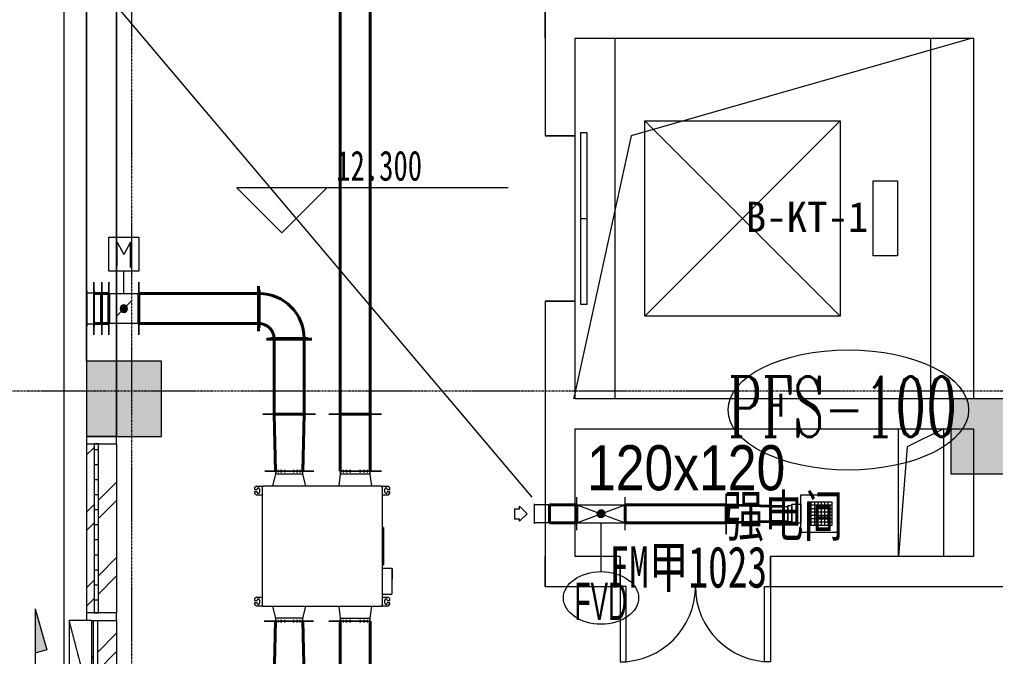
# Model space of a CAD drawing. Header units: millimetres. Extents: x 147592 to 200188, y -27981 to 8299.
# Drawn here: x 164555 to 171046, y -10465 to -6227 of the extents above; entities that cross this region are included whole.
import ezdxf

# ---------------------------------------------------------------- set-up
doc = ezdxf.new("R2010")
doc.units = ezdxf.units.MM
doc.linetypes.add('TJ Dash', pattern=[1.6, 1, -0.6])
doc.linetypes.add('轴网线', pattern=[22.24, 12.7, -3.18, 3.18, -3.18])
for name, color, linetype, lineweight in [('0-1', 7, 'Continuous', 5), ('M-EQPM-IDEN', 7, 'Continuous', 5), ('M-HVAC-CDFF-IDEN', 7, 'Continuous', 5)]:
    doc.layers.add(name, color=color, linetype=linetype, lineweight=lineweight)
for name, color, linetype, lineweight, true_color in [('0-2', 7, 'Continuous', 5, 0x515151), ('A-ANNO-NOTE-2', 7, 'Continuous', 5, 0x5151ff), ('A-ANNO-NOTE-3', 7, 'Continuous', 5, 0x888888), ('A-ANNO-NOTE-4', 7, 'Continuous', 5, 0xff8000), ('A-AREA-IDEN-1', 7, 'Continuous', 5, 0x515151), ('A-DETL-1', 7, 'Continuous', 5, 0x5151ff), ('A-DETL-2', 7, 'Continuous', 5, 0x515151), ('A-DETL-GENF-1', 7, 'Continuous', 5, 0xa8a8a8), ('A-DETL-GENF-5', 7, 'Continuous', 5, 0xff8000), ('A-DETL-GENF-6', 3, 'Continuous', 80, 0x00ff00), ('A-DETL-GENF-7', 3, 'Continuous', 5, 0x00ff00), ('A-DETL-WIDE-1', 4, 'Continuous', 80, 0x00ffff), ('A-DETL-WIDE-3', 3, 'Continuous', 80, 0x00ff00), ('A-DOOR-1', 7, 'Continuous', 5, 0x515151), ('A-DOOR-2', 7, 'Continuous', 5, 0x5151be), ('A-DOOR-IDEN-1', 7, 'Continuous', 5, 0x515151), ('A-FLOR-1', 7, 'Continuous', 5, 0x7f7f7f), ('A-GLAZ-1', 7, 'Continuous', 5, 0x515151), ('A-GLAZ-2', 7, 'TJ Dash', 5, 0x515151), ('A-GLAZ-CURT-1', 7, 'Continuous', 5, 0x515151), ('A-GLAZ-CWMG-1', 7, 'Continuous', 5, 0x515151), ('A-GLAZ-CWMG-2', 7, 'Continuous', 5, 0x8b8b8b), ('A-WALL-1', 7, 'Continuous', 5, 0x515151), ('G-ANNO-DIMS-1', 7, 'Continuous', 5, 0x515151), ('G-ANNO-DIMS-2', 7, 'Continuous', 5, 0x5151ff), ('G-ANNO-TEXT-1', 7, 'Continuous', 5, 0x515151), ('M-EQPM-1', 4, 'Continuous', 5, 0x00ffff), ('M-EQPM-2', 4, 'Continuous', 80, 0x00ffff), ('M-EQPM-IDEN-1', 3, 'Continuous', 5, 0x00ff00), ('M-HVAC-CDFF-1', 3, 'Continuous', 13, 0x00ff00), ('M-HVAC-CDFF-2', 7, 'Continuous', 13, 0xff8000), ('M-HVAC-DUCT-1', 7, 'Continuous', 40, 0xff8000), ('M-HVAC-DUCT-11', 3, 'Continuous', 80, 0x00ff00), ('M-HVAC-DUCT-2', 7, 'Continuous', 5, 0xff8000), ('M-HVAC-DUCT-3', 7, 'Continuous', 13, 0xff8000), ('M-HVAC-DUCT-4', 3, 'Continuous', 40, 0x00ff00), ('M-HVAC-DUCT-5', 3, 'Continuous', 5, 0x00ff00), ('M-HVAC-DUCT-6', 3, 'Continuous', 13, 0x00ff00), ('M-HVAC-DUCT-7', 6, 'Continuous', 40, 0xff00ff), ('M-HVAC-DUCT-8', 6, 'Continuous', 5, 0xff00ff), ('M-HVAC-DUCT-IDEN-1', 3, 'Continuous', 5, 0x00ff00), ('Q-SPCQ-1', 7, 'Continuous', 5, 0x515151), ('Q-SPCQ-2', 7, 'Continuous', 5, 0x51ffff), ('Q-SPCQ-3', 7, 'TJ Dash', 5, 0xff5151), ('S-GRID-1', 7, '轴网线', 5, 0x5151ff)]:
    doc.layers.add(name, color=color, linetype=linetype, lineweight=lineweight, true_color=true_color)
doc.styles.add('Arial Unicode MS', font='ARIALUNI.TTF', dxfattribs={"width": 0.5, "height": 250})
doc.styles.add('Complex', font='complex_.ttf', dxfattribs={"width": 0.6, "height": 400})
doc.styles.add('TJ_FangSong_Narrow_1', font='', dxfattribs={"height": 300})
doc.styles.add('仿宋_2', font='', dxfattribs={"width": 0.7, "height": 200})
doc.styles.add('仿宋_3', font='', dxfattribs={"width": 0.7, "height": 275})
doc.styles.add('黑体', font='', dxfattribs={"height": 200})
doc.styles.get('TJ_FangSong_Narrow_1').set_extended_font_data('TJ_FangSong_Narrow')
doc.styles.get('仿宋_2').set_extended_font_data('FangSong')
doc.styles.get('仿宋_3').set_extended_font_data('FangSong')
doc.styles.get('黑体').set_extended_font_data('SimHei')
pattern_1 = [(45, (0, 0), (-251.4472, 251.4472), []), (45, (0, 381), (-251.4472, 251.4472), [])]

# ---------------------------------------------------------------- blocks, each defined once
blk = doc.blocks.new('系统嵌板 - TJ玻璃_30-1382561-10-004 四层空调通风平面图')
at = {"layer": 'A-GLAZ-CURT-1'}
h = blk.add_hatch(dxfattribs=at)
h.set_pattern_fill('FP_27', color=256, style=0, pattern_type=2)
h.set_pattern_definition([(270, (9612.5, 165000.01), (100, 6e-15), [])])
h.paths.add_polyline_path([(-562.5, -80), (562.5, -80), (562.5, -50), (-562.5, -50)], flags=0)
for p, q in [((562.5, -50), (-562.5, -50)), ((-562.5, -50), (-562.5, -80)), ((562.5, -80), (562.5, -50)), ((-562.5, -80), (562.5, -80))]:
    blk.add_line(p, q, dxfattribs=at)
blk = doc.blocks.new('矩形竖梃 - 50_200mm 长方形-1276677-10-004 四层空调通风平面图')
at = {"layer": 'A-GLAZ-CWMG-2'}
h = blk.add_hatch(dxfattribs=at)
h.set_pattern_fill('FP_23', color=256, style=0, pattern_type=2)
h.set_pattern_definition(pattern_1)
h.paths.add_polyline_path([(165050, -10175), (165050, -9050), (165000, -9050), (165000, -10175)], flags=0)
h.paths.add_polyline_path([(165200, -10175), (165200, -9050), (165080, -9050), (165080, -10175)], flags=0)
at = {"layer": 'A-GLAZ-CWMG-1'}
for p, q in [((165000, -9050), (165000, -10175)), ((165200, -9050), (165200, -10175))]:
    blk.add_line(p, q, dxfattribs=at)
blk = doc.blocks.new('电梯门 - 1100mm_入口宽度-1329516-10-004 四层空调通风平面图')
at = {"layer": 'Q-SPCQ-1'}
for p, q in [((570, 180), (-570, 180)), ((-570, 180), (-570, 135)), ((-570, 135), (570, 135)), ((0, 135), (0, 180)), ((570, 135), (570, 180))]:
    blk.add_line(p, q, dxfattribs=at)
blk = doc.blocks.new('窗嵌板_50-70系列上悬铝窗-zx - 50 系列-2680890-10-004 四层空调通风平面图')
at = {"layer": 'A-GLAZ-1'}
for p, q in [((-575, -72.5), (-575, -47.5)), ((-575, -47.5), (575, -47.5)), ((575, -47.5), (575, -72.5)), ((575, -72.5), (-575, -72.5))]:
    blk.add_line(p, q, dxfattribs=at)
at = {"layer": 'A-GLAZ-2'}
for p, q in [((575, 115), (-575, 115)), ((-575, 115), (-575, -35)), ((-575, 115), (0, -34.8)), ((0, -34.8), (575, 115)), ((575, -35), (575, 115)), ((-575, -35), (575, -35))]:
    blk.add_line(p, q, dxfattribs=at)
blk = doc.blocks.new('矩形竖梃 - 50_200mm 长方形-1368803-10-004 四层空调通风平面图')
at = {"layer": 'A-GLAZ-CWMG-1'}
for p, q in [((-50, 200), (0, 200)), ((-50, 0), (-50, 200)), ((0, 200), (0, 0)), ((0, 0), (-50, 0))]:
    blk.add_line(p, q, dxfattribs=at)
blk = doc.blocks.new('矩形竖梃 - 50_200mm 长方形-V33-10-004 四层空调通风平面图')
at = {"layer": 'A-GLAZ-CWMG-2'}
h = blk.add_hatch(dxfattribs=at)
h.set_pattern_fill('FP_23', color=256, style=0, pattern_type=2)
h.set_pattern_definition(pattern_1)
h.paths.add_polyline_path([(165035, -11375), (165047.5, -11375), (165047.5, -10225), (165035, -10225), (165035, -10625.6)], flags=0)
h.paths.add_polyline_path([(165072.5, -11375), (165200, -11375), (165200, -10225), (165072.5, -10225), (165072.5, -10625.6)], flags=0)
at = {"layer": 'A-GLAZ-CWMG-1'}
blk.add_line((165200, -10225), (165200, -11375), dxfattribs=at)
blk = doc.blocks.new('矩形竖梃 - 50_200mm 长方形-V34-10-004 四层空调通风平面图')
at = {"layer": 'A-GLAZ-CWMG-1'}
for p, q in [((-25, 200), (25, 200)), ((-25, 72.5), (-25, 200)), ((25, 200), (25, 0)), ((-25, 35), (-25, 47.5)), ((25, 0), (-25, 0))]:
    blk.add_line(p, q, dxfattribs=at)
blk = doc.blocks.new('TJ双扇平开门 - FMA1023-2632723-10-004 四层空调通风平面图')
at = {"layer": 'A-DOOR-1'}
for p, q in [((-500, 100), (-500, 600)), ((-500, 600), (-460, 600)), ((-460, 600), (-460, 100)), ((500, 600), (460, 600)), ((460, 600), (460, 100)), ((500, 100), (500, 600)), ((-460, 100), (-500, 100)), ((460, 100), (500, 100))]:
    blk.add_line(p, q, dxfattribs=at)
at = {"layer": 'A-DOOR-2'}
for centre, start, end in [((-500, 100), 0, 90), ((500, 100), 90, 180)]:
    blk.add_arc(centre, 500, start, end, dxfattribs=at)
blk = doc.blocks.new('TJ客梯 - 1300_1300 TYP2-2462570-10-004 四层空调通风平面图')
at = {"layer": 'Q-SPCQ-2'}
for p, q in [((-650, 850), (650, -450)), ((650, 850), (-650, -450)), ((-650, -450), (-650, 850)), ((-650, 850), (650, 850)), ((650, 850), (650, -450)), ((650, -450), (-650, -450)), ((-250, -830), (-250, -670)), ((-250, -670), (250, -670)), ((250, -670), (250, -830)), ((250, -830), (-250, -830))]:
    blk.add_line(p, q, dxfattribs=at)
at = {"layer": 'Q-SPCQ-3'}
for p, q in [((1200, 1050), (-1200, 1050)), ((-1200, -1050), (-1200, 1050)), ((1200, 1050), (-1200, 1050)), ((1200, 1050), (1200, -1050)), ((1200, -1050), (-1200, -1050)), ((1200, -1050), (-1200, -1050))]:
    blk.add_line(p, q, dxfattribs=at)
blk = doc.blocks.new('高程点 - 相对高程点-103621-10-004 四层空调通风平面图')
at = {"layer": 'G-ANNO-DIMS-2'}
for p, q in [((15.062, 2.987), (-2.987, 2.987)), ((0, 0), (-2.987, 2.987)), ((0, 0), (2.987, 2.987))]:
    blk.add_line(p, q, dxfattribs=at)
blk = doc.blocks.new('TJ符号_排水箭头_小 - 排水箭头 小-2094220-10-004 四层空调通风平面图')
at = {"layer": 'A-ANNO-NOTE-3'}
blk.add_hatch(color=256, dxfattribs=at).paths.add_polyline_path([(2.73, 0.78), (2.953, 0), (0, 0)], flags=0)
at = {"layer": 'A-ANNO-NOTE-2'}
for p, q in [((0, 0), (2.73, 0.78)), ((2.73, 0.78), (2.953, 0)), ((0, 0), (9, 0))]:
    blk.add_line(p, q, dxfattribs=at)
blk = doc.blocks.new('YXQH_AR_B9-20_rvt-1-10-004 四层空调通风平面图')
at = {"layer": 'A-DETL-GENF-1'}
h = blk.add_hatch(dxfattribs=at)
h.set_pattern_fill('FP_65', color=256, style=0, pattern_type=2)
h.set_pattern_definition([(7.754, (-466.58, -204.02), (12.15805, 332.8942), [3.353, -1548.768]), (7.754, (776.34, 218.05), (12.15805, 332.8942), [3.353, -1548.768]), (9.74, (363.8, 116.2), (0.0001, 1266.291), [3.353, -588.363]), (9.74, (339.6, 204.2), (0.0001, 1266.291), [3.353, -588.363]), (68.882, (225.66, -61.6), (-140.1373, 1041.8589), [3.353, -1089.337]), (68.882, (129, -106.5), (-140.1373, 1041.8589), [3.353, -1089.337]), (56.297, (-51.2, 131.2), (-734.4827, 622.86), [3.353, -470.742]), (56.297, (137.8, 331.9), (-734.4827, 622.86), [3.353, -470.742]), (137.416, (187.59, 94.08), (-3935.054568, 3543.459496), [73.913, -9804.313]), (8.512, (90.05, 79.41), (3117.572636, 564.982686), [98.632, -5356.38]), (236.294, (133.21, 144.14), (-4467.173774, -6768.804336), [77.802, -13192.636]), (128.267, (122.16, 220.01), (-6131.736673, 7665.37486), [53.462, -17810.517]), (9.74, (48.62, 207.58), (3069.14795, 643.06413), [74.582, -10350.37]), (233.414, (89.018, 261.96), (-20834.0959632, -28103.0884394), [67.74, -56173.655]), (67.8, (40.48, -52.28), (439.74679, 1441.63531), [50.851, -3807.912]), (307.846, (0, 0), (856.01581, -814.9391), [66.124, -2950.443]), (45, (0, 0), (-176.7767, 176.7767), []), (355, (0, 0), (578.509, 689.44), [60, -660]), (7.754, (0, 0), (12.15805, 332.8942), [3.353, -1548.768]), (7.754, (517.27, 396.9), (12.15805, 332.8942), [3.353, -1548.768]), (7.754, (1048.8, 804.78), (12.15805, 332.8942), [3.353, -1548.768]), (9.74, (-323, 0), (0.0001, 1266.291), [3.353, -588.363]), (9.74, (-83.4, -219.6), (0.0001, 1266.291), [3.353, -588.363]), (9.74, (298.5, -569.5), (0.0001, 1266.291), [3.353, -588.363]), (68.882, (645.7, -553.4), (-140.1373, 1041.8589), [3.353, -1089.337]), (68.882, (-12.15, -134.3), (-140.1373, 1041.8589), [3.353, -1089.337]), (68.882, (-223, 0), (-140.1373, 1041.8589), [3.353, -1089.337]), (56.297, (0, 0), (-734.4827, 622.86), [3.353, -470.742]), (56.297, (378.7, 49.9), (-734.4827, 622.86), [3.353, -470.742]), (56.297, (1010.3, 133), (-734.4827, 622.86), [3.353, -470.742])])
h.paths.add_polyline_path([(182900, -17650), (182950, -17650), (182950, -17150), (182450, -17150), (182450, -17650), (182750, -17650)], flags=0)
h.paths.add_polyline_path([(165043.6, -17650), (165500, -17650), (165500, -17150), (165000, -17150), (165000, -17650)], flags=0)
h.paths.add_polyline_path([(174100, -17650), (174275, -17650), (174275, -17150), (173750, -17150), (173750, -17650), (173900, -17650)], flags=0)
h.paths.add_polyline_path([(170750, -9250), (171250, -9250), (171250, -8750), (170750, -8750), (170750, -8950)], flags=0)
h.paths.add_polyline_path([(176334.7, -9050), (176800, -9050), (176800, -8500), (176300, -8500), (176300, -9050)], flags=0)
h.paths.add_polyline_path([(165000, -9000), (165500, -9000), (165500, -8500), (165000, -8500), (165000, -8753.4)], flags=0)
h.paths.add_polyline_path([(182500, -8950), (183000, -8950), (183000, -8450), (182500, -8450)], flags=0)
h.paths.add_polyline_path([(182750, -7000), (182950, -7000), (182950, -6500), (182550, -6500), (182550, -7000)], flags=0)
h.paths.add_polyline_path([(176200, -350), (176800, -350), (176800, 250), (176200, 250), (176200, -328.3)], flags=0)
h.paths.add_polyline_path([(165030.4, -250), (165500, -250), (165500, 250), (165000, 250), (165000, -250)], flags=0)
at = {"layer": '0-2'}
for p, q in [((170890, -6350), (168623.2, -7000)), ((168623.2, -7000), (168250, -8704.3)), ((168250, -8704.3), (168240, -8750)), ((170700, -8950), (170459.6, -9070.4)), ((170459.6, -9070.4), (170400, -9800))]:
    blk.add_line(p, q, dxfattribs=at)
at = {"layer": 'A-DETL-1'}
for p, q in [((165022.5, -8500), (165000, -8500)), ((165000, -8500), (165000, -9000)), ((165200, -8500), (165023.5, -8500)), ((165500, -8500), (165200, -8500)), ((165500, -9000), (165500, -8500)), ((170900, -8750), (170750, -8750)), ((170750, -8750), (170750, -8950)), ((171100, -8750), (170900, -8750)), ((170750, -8950), (170750, -9250)), ((165000, -9000), (165200, -9000)), ((165200, -9000), (165500, -9000)), ((170750, -9250), (170900, -9250)), ((170900, -9250), (171100, -9250))]:
    blk.add_line(p, q, dxfattribs=at)
at = {"layer": 'A-DETL-2'}
blk.add_line((164850, 0), (164850, -12625), dxfattribs=at)
at = {"layer": 'A-FLOR-1'}
for p, q in [((165000, -8500), (165000, -250)), ((165200, -4750), (165200, -9000)), ((168250, -6350), (170900, -6350)), ((168250, -7000), (168250, -6350)), ((170900, -6350), (170900, -8750)), ((168250, -8100), (168250, -7000)), ((168250, -8750), (168250, -8100)), ((170900, -8750), (168250, -8750)), ((170400, -9800), (170400, -8950)), ((170400, -8950), (170700, -8950)), ((170700, -8950), (170700, -9800)), ((170700, -9800), (170400, -9800))]:
    blk.add_line(p, q, dxfattribs=at)
at = {"layer": 'A-WALL-1'}
for p, q in [((165000, 450), (165000, -9000)), ((165000, 50), (165000, -9000)), ((165200, -9000), (165200, -4750)), ((165200, -9000), (165200, -4750)), ((168050, -6150), (168050, -6350)), ((168050, -6350), (168050, -6150)), ((168050, -6350), (168050, -7000)), ((168050, -6350), (168050, -7000)), ((168250, -6350), (170900, -6350)), ((168250, -6350), (170900, -6350)), ((168250, -7000), (168250, -6350)), ((168250, -7000), (168250, -6350)), ((170900, -6350), (170900, -8750)), ((170900, -6350), (170900, -8750)), ((168050, -7000), (168250, -7000)), ((168250, -7000), (168050, -7000)), ((168250, -8100), (168050, -8100)), ((168050, -8100), (168050, -8850)), ((168050, -8100), (168250, -8100)), ((168050, -8100), (168050, -8850)), ((168250, -8750), (168250, -8100)), ((168250, -8750), (168250, -8100)), ((170900, -8750), (168250, -8750)), ((170900, -8750), (168250, -8750)), ((168050, -8850), (168050, -9800)), ((168050, -8850), (168050, -9800)), ((168250, -8950), (170900, -8950)), ((168250, -8950), (170900, -8950)), ((168250, -9800), (168250, -8950)), ((168250, -9800), (168250, -8950)), ((170900, -8950), (170900, -9800)), ((170900, -8950), (170900, -9800)), ((165000, -9000), (165200, -9000)), ((165200, -9000), (165000, -9000)), ((168050, -9800), (168050, -10000)), ((168050, -10000), (168050, -9800)), ((168550, -9800), (168250, -9800)), ((168550, -9800), (168250, -9800)), ((168550, -10000), (168550, -9800)), ((168550, -9800), (168550, -10000)), ((170900, -9800), (169550, -9800)), ((169550, -9800), (169550, -10000)), ((169550, -10000), (169550, -9800)), ((170900, -9800), (169550, -9800)), ((168050, -10000), (168550, -10000)), ((168050, -10000), (168550, -10000)), ((169550, -10000), (172450, -10000)), ((169550, -10000), (172450, -10000))]:
    blk.add_line(p, q, dxfattribs=at)
at = {"layer": 'S-GRID-1'}
for p, q in [((165300, 7499.5), (165300, -27181.2)), ((199000.7, -8700), (148525.8, -8700))]:
    blk.add_line(p, q, dxfattribs=at)
at = {"layer": '0-2'}
for name, p, rotation in [('TJ客梯 - 1300_1300 TYP2-2462570-10-004 四层空调通风平面图', (169563.5, -7550), 90.00000000000124), ('电梯门 - 1100mm_入口宽度-1329516-10-004 四层空调通风平面图', (168150, -7550), 270), ('系统嵌板 - TJ玻璃_30-1382561-10-004 四层空调通风平面图', (165000, -9612.5), 90), ('TJ双扇平开门 - FMA1023-2632723-10-004 四层空调通风平面图', (169050, -9900), 180), ('窗嵌板_50-70系列上悬铝窗-zx - 50 系列-2680890-10-004 四层空调通风平面图', (165000, -10800), 90)]:
    blk.add_blockref(name, p, dxfattribs=dict(at, rotation=rotation))
at = {"layer": '0-2', "xscale": 99.99999999999993, "yscale": 99.99999999999993, "zscale": 99.99999999999993}
blk.add_blockref('高程点 - 相对高程点-103621-10-004 四层空调通风平面图', (166299.3, -7645.1), dxfattribs=at)
at = {"layer": '0-2', "extrusion": (0, 0, -1), "rotation": 90}
for name, p in [('矩形竖梃 - 50_200mm 长方形-1368803-10-004 四层空调通风平面图', (-165000, -9000)), ('矩形竖梃 - 50_200mm 长方形-V34-10-004 四层空调通风平面图', (-165000, -10200))]:
    blk.add_blockref(name, p, dxfattribs=at)
at = {"layer": '0-2'}
for name in ['矩形竖梃 - 50_200mm 长方形-1276677-10-004 四层空调通风平面图', '矩形竖梃 - 50_200mm 长方形-V33-10-004 四层空调通风平面图']:
    blk.add_blockref(name, (0, 0), dxfattribs=at)
at = {"layer": '0-2', "xscale": 100, "yscale": 100, "zscale": 100, "rotation": 270.0000000000007}
blk.add_blockref('TJ符号_排水箭头_小 - 排水箭头 小-2094220-10-004 四层空调通风平面图', (164659.1, -10148.3), dxfattribs=at)
at = {"layer": 'A-AREA-IDEN-1', "insert": (169244.2, -9391.1), "char_height": 275, "width": 1043.797, "attachment_point": 1, "style": '仿宋_3'}
blk.add_mtext('强电间', dxfattribs=at)
at = {"layer": 'A-DOOR-IDEN-1', "insert": (168478.8, -9731.8), "char_height": 275, "width": 1391.729, "attachment_point": 1, "style": '仿宋_3'}
blk.add_mtext('FM甲1023', dxfattribs=at)
at = {"layer": 'G-ANNO-DIMS-1', "insert": (166660.8, -7099.1), "char_height": 200, "width": 741.593, "attachment_point": 1, "line_spacing_factor": 0.898273, "style": '仿宋_2'}
blk.add_mtext('12.300', dxfattribs=at)
at = {"layer": 'G-ANNO-TEXT-1', "insert": (169384.6, -7439.5), "char_height": 200, "width": 1106.329, "attachment_point": 1, "style": '黑体'}
blk.add_mtext('B-KT-1', dxfattribs=at)
blk = doc.blocks.new('M_VD吊顶导管式风机 - PFS-100-1959295-10-004 四层空调通风平面图')
at = {"layer": 'M-EQPM-1'}
for p, q in [((-125, -125), (-125, 125)), ((-125, 125), (125, 125)), ((-79, 79), (79, 79)), ((-79, -79), (-79, 79)), ((-56.4, 79), (-56.4, -79)), ((-33.9, 79), (-33.9, -79)), ((-11.3, 79), (-11.3, -79)), ((11.3, 79), (11.3, -79)), ((33.9, 79), (33.9, -79)), ((56.4, 79), (56.4, -79)), ((79, 79), (79, -79)), ((125, 125), (125, -125)), ((-79, 56.4), (79, 56.4)), ((-79, 33.9), (79, 33.9)), ((-79, 11.3), (79, 11.3)), ((125, -63), (125, 63)), ((125, 63), (187, 63)), ((187, 63), (187, -63)), ((187, -54), (187, 54)), ((187, 54), (212, 54)), ((212, 54), (212, -54)), ((212, -49), (212, 49)), ((212, 49), (242, 49)), ((-79, -11.3), (79, -11.3)), ((-79, -33.9), (79, -33.9)), ((-79, -56.4), (79, -56.4)), ((187, -63), (125, -63)), ((212, -54), (187, -54)), ((242, -49), (212, -49)), ((125, -125), (-125, -125)), ((79, -79), (-79, -79))]:
    blk.add_line(p, q, dxfattribs=at)
blk = doc.blocks.new('过渡件_天圆地方_长度 - 45 度-2905366-10-004 四层空调通风平面图')
at = {"layer": 'M-HVAC-DUCT-1'}
for p, q in [((380, 49), (0, 60)), ((0, -60), (0, 60)), ((293.7, 51.5), (380, 49)), ((380, 49), (380, 0)), ((380, 0), (380, -49)), ((0, -60), (380, -49)), ((380, -49), (293.7, -51.5))]:
    blk.add_line(p, q, dxfattribs=at)
at = {"layer": 'M-HVAC-DUCT-2'}
for p, q in [((0, 60), (0, 135)), ((0, 135), (0, -135)), ((380, 124), (380, -121.9)), ((380, 49.3), (380, 124)), ((0, -135), (0, -60)), ((380, -121.9), (380, -49.8))]:
    blk.add_line(p, q, dxfattribs=at)
blk = doc.blocks.new('AH_单层格栅风口_叶片水平 - 标准-2905454-10-004 四层空调通风平面图')
at = {"layer": 'M-HVAC-CDFF-2'}
for p, q in [((167880, -9481.9), (167880, -9465.2)), ((167930, -9515.2), (167880, -9465.2)), ((167980, -9581.2), (167980, -9449.2)), ((168080, -9455.2), (167980, -9455.2)), ((167846.7, -9481.9), (167880, -9481.9)), ((167846.7, -9481.9), (167846.7, -9548.5)), ((167930, -9515.2), (167880, -9565.2)), ((167846.7, -9548.5), (167880, -9548.5)), ((167880, -9565.2), (167880, -9548.5)), ((168080, -9575.2), (167980, -9575.2))]:
    blk.add_line(p, q, dxfattribs=at)
blk = doc.blocks.new('防火阀_70_-矩形 - FVD-2963364-10-004 四层空调通风平面图')
at = {"layer": 'M-HVAC-DUCT-3'}
blk.add_hatch(color=256, dxfattribs=at).paths.add_polyline_path([(0, 25), (6.5, 24.1), (12.5, 21.7), (17.7, 17.7), (21.7, 12.5), (24.1, 6.5), (25, 0), (24.1, -6.5), (21.7, -12.5), (17.7, -17.7), (12.5, -21.7), (6.5, -24.1), (0, -25), (-6.5, -24.1), (-12.5, -21.7), (-17.7, -17.7), (-21.7, -12.5), (-24.1, -6.5), (-25, 0), (-24.1, 6.5), (-21.7, 12.5), (-17.7, 17.7), (-12.5, 21.7), (-6.5, 24.1)], flags=0)
at = {"layer": 'A-DETL-GENF-5'}
for p, q in [((-160, 110), (-160, -110)), ((160, 110), (160, -110)), ((-160, 60), (160, 60)), ((-160, 60), (160, -60)), ((-160, -60), (160, 60)), ((-160, -60), (160, -60))]:
    blk.add_line(p, q, dxfattribs=at)
blk.add_circle((0, 0), 25, dxfattribs=at)
for start, end in [(360, 180), (180, 360)]:
    blk.add_arc((0, 0), 25, start, end, dxfattribs=at)
at = {"layer": 'M-HVAC-DUCT-3'}
blk.add_line((0, 385), (0, 60), dxfattribs=at)
blk = doc.blocks.new('过渡件_天圆地方_长度 - 45 度-2992797-10-004 四层空调通风平面图')
at = {"layer": 'M-HVAC-DUCT-1'}
for p, q in [((380, 100), (0, 100)), ((0, -100), (0, 100)), ((289.2, 100), (380, 100)), ((380, 95.1), (380, 92.7)), ((380, 83.5), (380, 77)), ((380, 63.8), (380, 55.1)), ((380, 37.5), (380, 28.7)), ((380, -28.7), (380, -37.5)), ((380, -55.1), (380, -63.8)), ((0, -100), (380, -100)), ((380, -100), (289, -100)), ((380, -77), (380, -83.5)), ((380, -92.7), (380, -95.1))]:
    blk.add_line(p, q, dxfattribs=at)
at = {"layer": 'M-HVAC-DUCT-2'}
for p, q in [((0, 100), (0, 175)), ((0, 175), (0, -175)), ((380, 175), (380, -100.2)), ((380, 100.2), (380, 175)), ((0, -175), (0, -100))]:
    blk.add_line(p, q, dxfattribs=at)
blk = doc.blocks.new('过渡件_天圆地方_长度 - 45 度-2993255-10-004 四层空调通风平面图')
at = {"layer": 'M-HVAC-DUCT-4'}
for p, q in [((380, 90), (0, 100)), ((0, -100), (0, 100)), ((292.6, 92.3), (380, 90)), ((380, 85.6), (380, 83.4)), ((380, 75.1), (380, 69.3)), ((380, 57.4), (380, 49.6)), ((380, 33.7), (380, 25.8)), ((380, -25.8), (380, -33.7)), ((380, -49.6), (380, -57.4)), ((0, -100), (380, -90)), ((380, -90), (292.6, -92.3)), ((380, -69.3), (380, -75.1)), ((380, -83.4), (380, -85.6))]:
    blk.add_line(p, q, dxfattribs=at)
at = {"layer": 'M-HVAC-DUCT-5'}
for p, q in [((0, 100), (0, 175)), ((0, 175), (0, -175)), ((380, 165), (380, -162.7)), ((380, 90.2), (380, 165)), ((0, -175), (0, -100)), ((380, -162.7), (380, -91.2))]:
    blk.add_line(p, q, dxfattribs=at)
blk = doc.blocks.new('W_外墙防雨百叶 - W_外墙防雨百叶-V82-10-004 四层空调通风平面图')
at = {"layer": 'M-HVAC-CDFF-1'}
for p, q in [((119.05, 51), (-119.05, 51)), ((-119.05, 51), (-119.05, 47.825)), ((-119.05, 47.825), (119.05, 47.825)), ((119.05, 3.175), (-119.05, 3.175)), ((-119.05, 3.175), (-119.05, 0)), ((-119.05, 0), (119.05, 0)), ((-103.175, 47.825), (-103.175, 3.175)), ((103.175, 47.825), (103.175, 3.175)), ((119.05, 51), (119.05, 47.825)), ((119.05, 3.175), (119.05, 0))]:
    blk.add_line(p, q, dxfattribs=at)
blk = doc.blocks.new('过渡件_天圆地方_长度 - 45 度-V84-10-004 四层空调通风平面图')
at = {"layer": 'M-HVAC-DUCT-4'}
for p, q in [((380, 100), (0, 100)), ((0, -100), (0, 100)), ((289.2, 100), (380, 100)), ((380, 95.1), (380, 92.7)), ((380, 83.5), (380, 77)), ((380, 63.8), (380, 55.1)), ((380, 37.5), (380, 28.7)), ((380, -28.7), (380, -37.5)), ((380, -55.1), (380, -63.8)), ((0, -100), (380, -100)), ((380, -100), (289, -100)), ((380, -77), (380, -83.5)), ((380, -92.7), (380, -95.1))]:
    blk.add_line(p, q, dxfattribs=at)
at = {"layer": 'M-HVAC-DUCT-5'}
for p, q in [((0, 100), (0, 175)), ((0, 175), (0, -175)), ((380, 175), (380, -100.2)), ((380, 100.2), (380, 175)), ((0, -175), (0, -100))]:
    blk.add_line(p, q, dxfattribs=at)
blk = doc.blocks.new('电动多叶调节风阀-矩形 - 标准-2993459-10-004 四层空调通风平面图')
at = {"layer": 'A-DETL-GENF-6'}
blk.add_hatch(color=256, dxfattribs=at).paths.add_polyline_path([(0, -25), (6.5, -24.1), (12.5, -21.7), (17.7, -17.7), (21.7, -12.5), (24.1, -6.5), (25, 0), (24.1, 6.5), (21.7, 12.5), (17.7, 17.7), (12.5, 21.7), (6.5, 24.1), (0, 25), (-6.5, 24.1), (-12.5, 21.7), (-17.7, 17.7), (-21.7, 12.5), (-24.1, 6.5), (-25, 0), (-24.1, -6.5), (-21.7, -12.5), (-17.7, -17.7), (-12.5, -21.7), (-6.5, -24.1)], flags=0)
at = {"layer": 'A-DETL-GENF-7'}
blk.add_line((-49.5, -49.5), (49.5, 49.5), dxfattribs=at)
for start, end in [(360, 180), (180, 360)]:
    blk.add_arc((0, 0), 25, start, end, dxfattribs=at)
at = {"layer": 'M-HVAC-DUCT-6'}
for p, q in [((-100, 250), (-100, 475)), ((-100, 475), (100, 475)), ((100, 475), (100, 250)), ((-45, 443), (0, 360.4)), ((-45, 282), (-45, 443)), ((45, 443), (0, 360.4)), ((45, 273), (45, 443)), ((100, 250), (-100, 250)), ((0, 100), (0, 250)), ((-100, 100), (-100, 175)), ((-100, 175), (-100, -175)), ((100, 100), (100, 175)), ((100, 175), (100, -175)), ((-100, -100), (-100, 100)), ((-100, 100), (100, 100)), ((-100, 100), (100, 100)), ((100, 100), (100, -100)), ((-100, -175), (-100, -100)), ((100, -100), (-100, -100)), ((100, -100), (-100, -100)), ((100, -175), (100, -100))]:
    blk.add_line(p, q, dxfattribs=at)
blk = doc.blocks.new('过渡件_天圆地方_长度 - 45 度-V85-10-004 四层空调通风平面图')
at = {"layer": 'M-HVAC-DUCT-7'}
for p, q in [((380, 90), (0, 100)), ((0, -100), (0, 100)), ((292.6, 92.3), (380, 90)), ((380, 85.6), (380, 83.4)), ((380, 75.1), (380, 69.3)), ((380, 57.4), (380, 49.6)), ((380, 33.7), (380, 25.8)), ((380, -25.8), (380, -33.7)), ((380, -49.6), (380, -57.4)), ((0, -100), (380, -90)), ((380, -90), (292.6, -92.3)), ((380, -69.3), (380, -75.1)), ((380, -83.4), (380, -85.6))]:
    blk.add_line(p, q, dxfattribs=at)
at = {"layer": 'M-HVAC-DUCT-8'}
for p, q in [((0, 100), (0, 175)), ((0, 175), (0, -175)), ((380, 165), (380, -162.7)), ((380, 90.2), (380, 165)), ((0, -175), (0, -100)), ((380, -162.7), (380, -91.2))]:
    blk.add_line(p, q, dxfattribs=at)
blk = doc.blocks.new('弯头_矩形弯头_弧形_法兰 - 1_0 W-V86-10-004 四层空调通风平面图')
at = {"layer": 'M-HVAC-DUCT-4'}
for p, q in [((-150, 203), (-125, 203)), ((150, 203), (-150, 203)), ((-125, 203), (125, 203)), ((-125, 200), (-125, 203)), ((125, 200), (-125, 200)), ((125, 203), (125, 200)), ((125, 203), (150, 203)), ((-203, 125), (-203, 150)), ((-203, 150), (-203, -150)), ((-203, -125), (-203, 125)), ((-203, 125), (-200, 125)), ((-200, 125), (-200, -125)), ((-203, -150), (-203, -125)), ((-200, -125), (-203, -125))]:
    blk.add_line(p, q, dxfattribs=at)
for radius in [100, 300]:
    blk.add_arc((-200, 200), radius, 270, 0, dxfattribs=at)
blk = doc.blocks.new('M_全热交换器-VAM系列普通型 - VAM400GMVE-2992600-10-004 四层空调通风平面图')
at = {"layer": 'A-DETL-WIDE-1'}
for p, q in [((149.5, 464), (149.7, 464)), ((319, 464), (319.2, 464)), ((-124.6, 408), (-124.7, 408)), ((-124.7, 408), (-124.6, 408)), ((124.6, 408), (124.7, 408)), ((124.7, 408), (124.6, 408))]:
    blk.add_line(p, q, dxfattribs=at)
at = {"layer": 'M-EQPM-1'}
for p, q in [((149.5, 464.2), (184.5, 464.2)), ((149.5, 464.2), (149.5, 464)), ((149.5, 464), (149.5, 400)), ((149.5, 464), (154.5, 464)), ((154.5, 464), (314.2, 464)), ((171.3, 464.4), (180.3, 464.4)), ((171.3, 464.4), (171.3, 464.2)), ((178.4, 464.4), (194, 464.4)), ((178.4, 464.4), (178.4, 464.2)), ((178.9, 464.4), (184.4, 464.4)), ((178.9, 464.4), (178.9, 464.2)), ((180.3, 464.4), (188.6, 464.4)), ((180.3, 464.4), (180.3, 464.2)), ((184.4, 464.4), (186.4, 464.4)), ((184.4, 464.4), (184.4, 464.2)), ((184.5, 464.2), (219.5, 464.2)), ((184.5, 464.2), (184.5, 464)), ((185, 464.4), (185, 464.2)), ((186.4, 464.4), (186.4, 464.2)), ((187.9, 464.4), (192.7, 464.4)), ((187.9, 464.4), (187.9, 464.2)), ((188.6, 464.2), (188.6, 464.4)), ((192.7, 464.4), (192.7, 464.2)), ((194, 464.4), (194, 464.2)), ((219.5, 464), (219.5, 464.2)), ((314.2, 464), (319.2, 464)), ((319.2, 400), (319.2, 464)), ((-389.2, 448), (-399.2, 438)), ((-399.2, 402), (-399.2, 438)), ((-399.2, 400), (-399.2, 402)), ((-399.2, 400), (-394.2, 400)), ((-394.2, 400), (-399.2, 400)), ((-399.2, 395), (-399.2, -395)), ((-124.1, 400), (-394.2, 400)), ((-376.2, 450), (-389.2, 450)), ((-389.2, 450), (-389.2, 448)), ((-376.2, 450), (-389.2, 450)), ((-379.2, 433), (-376.2, 433)), ((-359.2, 417), (-379.2, 417)), ((-376.2, 448), (-376.2, 450)), ((-376.2, 433), (-376.2, 448)), ((-349.2, 450), (-362.2, 450)), ((-362.2, 450), (-362.2, 448)), ((-349.2, 450), (-362.2, 450)), ((-362.2, 448), (-362.2, 433)), ((-362.2, 433), (-359.2, 433)), ((-349.2, 448), (-349.2, 450)), ((-339.2, 438), (-349.2, 448)), ((-339.2, 438), (-339.2, 402)), ((-339.2, 402), (-339.2, 400)), ((-124.7, 408), (-124.7, 400)), ((-124.1, 408), (-124.7, 408)), ((-124.7, 408), (-119.7, 408)), ((-119.7, 400), (-124.7, 400)), ((-119.7, 408), (119.7, 408)), ((119.7, 400), (-119.7, 400)), ((119.7, 408), (124.7, 408)), ((124.7, 400), (119.7, 400)), ((124.7, 408), (124.1, 408)), ((149.7, 400), (124.1, 400)), ((124.7, 400), (124.7, 408)), ((154.5, 400), (149.5, 400)), ((314.2, 400), (154.5, 400)), ((319.2, 400), (314.2, 400)), ((394.2, 400), (319, 400)), ((349.2, 448), (339.2, 438)), ((339.2, 402), (339.2, 438)), ((339.2, 400), (339.2, 402)), ((362.2, 450), (349.2, 450)), ((349.2, 450), (349.2, 448)), ((362.2, 450), (349.2, 450)), ((359.2, 433), (362.2, 433)), ((379.2, 417), (359.2, 417)), ((362.2, 448), (362.2, 450)), ((362.2, 433), (362.2, 448)), ((389.2, 450), (376.2, 450)), ((376.2, 450), (376.2, 448)), ((389.2, 450), (376.2, 450)), ((376.2, 448), (376.2, 433)), ((376.2, 433), (379.2, 433)), ((389.2, 448), (389.2, 450)), ((399.2, 438), (389.2, 448)), ((394.2, 400), (399.2, 400)), ((399.2, 400), (394.2, 400)), ((399.2, 438), (399.2, 402)), ((399.2, 402), (399.2, 400)), ((399.2, -395), (399.2, 395)), ((-402.2, 330), (-479, 320)), ((-399.2, 345), (-402.2, 345)), ((-402.2, 95), (-402.2, 345)), ((402.2, 345), (399.2, 345)), ((402.2, 345), (402.2, 95)), ((479, 320), (402.2, 330)), ((-479, 320), (-499, 320)), ((-499, 315.5), (-499, 320)), ((-499, 303.4), (-499, 311.8)), ((-499, 284.1), (-499, 295.9)), ((-499, 257.4), (-499, 275.1)), ((-479, 320), (-479, 120)), ((499, 320), (479, 320)), ((479, 120), (479, 320)), ((499, 320), (499, 315.5)), ((499, 312.7), (499, 303.4)), ((499, 297.1), (499, 283.7)), ((499, 275.1), (499, 257.4)), ((-499, 191.3), (-499, 248.7)), ((499, 248.7), (499, 191.3)), ((-499, 164.9), (-499, 182.6)), ((-499, 142.9), (-499, 156.3)), ((-499, 127.3), (-499, 136.6)), ((499, 182.6), (499, 164.9)), ((499, 155.9), (499, 144.1)), ((499, 136.6), (499, 128.2)), ((-499, 120), (-499, 123.4)), ((-499, 120), (-479, 120)), ((-479, 120), (-402.2, 110)), ((-402.2, 95), (-399.2, 95)), ((399.2, 95), (402.2, 95)), ((402.2, 110), (479, 120)), ((479, 120), (499, 120)), ((499, 123.4), (499, 120)), ((-402.2, -110), (-479, -130)), ((-399.2, -95), (-402.2, -95)), ((-402.2, -345), (-402.2, -95)), ((402.2, -95), (399.2, -95)), ((402.2, -95), (402.2, -345)), ((479, -130), (402.2, -110)), ((-479, -130), (-499, -130)), ((-499, -134), (-499, -130)), ((-499, -144.6), (-499, -136.5)), ((-499, -162.7), (-499, -150.6)), ((-499, -186.3), (-499, -170.4)), ((-499, -246), (-499, -194)), ((-479, -130), (-479, -310)), ((499, -130), (479, -130)), ((479, -130), (479, -310)), ((499, -130), (499, -134)), ((499, -136.5), (499, -144.7)), ((499, -150.6), (499, -162.7)), ((499, -170.4), (499, -186.3)), ((499, -194), (499, -246)), ((-499, -269.6), (-499, -253.7)), ((499, -253.7), (499, -269.6)), ((-499, -289.4), (-499, -277.3)), ((-499, -303.5), (-499, -295.3)), ((-499, -310), (-499, -306.9)), ((-499, -310), (-479, -310)), ((-479, -310), (-402.2, -330)), ((402.2, -330), (479, -310)), ((479, -310), (499, -310)), ((499, -277.3), (499, -289.4)), ((499, -295.4), (499, -303.5)), ((499, -306.9), (499, -310)), ((-402.2, -345), (-399.2, -345)), ((399.2, -345), (402.2, -345)), ((-394.2, -400), (-399.2, -400)), ((-399.2, -402), (-399.2, -400)), ((-399.2, -400), (-394.2, -400)), ((-399.2, -438), (-399.2, -402)), ((-399.2, -438), (-389.2, -448)), ((-394.2, -400), (394.2, -400)), ((-389.2, -448), (-389.2, -450)), ((-389.2, -450), (-376.2, -450)), ((-389.2, -450), (-376.2, -450)), ((-379.2, -417), (-359.2, -417)), ((-376.2, -433), (-379.2, -433)), ((-376.2, -448), (-376.2, -433)), ((-376.2, -450), (-376.2, -448)), ((-359.2, -433), (-362.2, -433)), ((-362.2, -433), (-362.2, -448)), ((-362.2, -448), (-362.2, -450)), ((-362.2, -450), (-349.2, -450)), ((-362.2, -450), (-349.2, -450)), ((-349.2, -448), (-339.2, -438)), ((-349.2, -450), (-349.2, -448)), ((-339.2, -400), (-339.2, -402)), ((-339.2, -402), (-339.2, -438)), ((339.2, -402), (339.2, -400)), ((339.2, -438), (339.2, -402)), ((339.2, -438), (349.2, -448)), ((349.2, -448), (349.2, -450)), ((349.2, -450), (362.2, -450)), ((349.2, -450), (362.2, -450)), ((359.2, -417), (379.2, -417)), ((362.2, -433), (359.2, -433)), ((362.2, -448), (362.2, -433)), ((362.2, -450), (362.2, -448)), ((379.2, -433), (376.2, -433)), ((376.2, -433), (376.2, -448)), ((376.2, -448), (376.2, -450)), ((376.2, -450), (389.2, -450)), ((376.2, -450), (389.2, -450)), ((389.2, -448), (399.2, -438)), ((389.2, -450), (389.2, -448)), ((399.2, -400), (394.2, -400)), ((394.2, -400), (399.2, -400)), ((399.2, -400), (399.2, -402)), ((399.2, -402), (399.2, -438))]:
    blk.add_line(p, q, dxfattribs=at)
for centre, start, end in [((-379.2, 425), 90, 270), ((-359.2, 425), 270, 90), ((359.2, 425), 90, 270), ((379.2, 425), 270, 90), ((-379.2, -425), 90, 270), ((-359.2, -425), 270, 90), ((359.2, -425), 90, 270), ((379.2, -425), 270, 90)]:
    blk.add_arc(centre, 8, start, end, dxfattribs=at)
for points, knots in [([(-399.2, 395), (-399.2, 395.3), (-399.1, 395.9), (-398.9, 396.7), (-398.7, 397.3), (-398.3, 397.9), (-398, 398.3), (-397.7, 398.5)], [0, 0, 0, 0, 0.25, 0.5, 0.625, 0.75, 1, 1, 1, 1]), ([(-397.7, 398.5), (-397.5, 398.8), (-397.1, 399.1), (-396.5, 399.5), (-395.9, 399.7), (-395.1, 399.9), (-394.5, 400), (-394.2, 400)], [0, 0, 0, 0, 0.25, 0.375, 0.5, 0.75, 1, 1, 1, 1]), ([(-394.2, 395), (-394.5, 395.3), (-395.1, 395.9), (-395.9, 396.7), (-396.5, 397.3), (-397.1, 397.9), (-397.5, 398.3), (-397.7, 398.5)], [0, 0, 0, 0, 0.25, 0.5, 0.625, 0.75, 1, 1, 1, 1]), ([(394.2, 400), (394.5, 400), (395.1, 399.9), (395.9, 399.7), (396.5, 399.5), (397.1, 399.1), (397.5, 398.8), (397.7, 398.5)], [0, 0, 0, 0, 0.25, 0.5, 0.625, 0.75, 1, 1, 1, 1]), ([(397.7, 398.5), (397.5, 398.3), (397.1, 397.9), (396.5, 397.3), (395.9, 396.7), (395.1, 395.9), (394.5, 395.3), (394.2, 395)], [0, 0, 0, 0, 0.25, 0.375, 0.5, 0.75, 1, 1, 1, 1]), ([(397.7, 398.5), (398, 398.3), (398.3, 397.9), (398.7, 397.3), (398.9, 396.7), (399.1, 395.9), (399.2, 395.3), (399.2, 395)], [0, 0, 0, 0, 0.25, 0.375, 0.5, 0.75, 1, 1, 1, 1]), ([(-397.7, -398.5), (-398, -398.3), (-398.3, -397.9), (-398.7, -397.3), (-398.9, -396.7), (-399.1, -395.9), (-399.2, -395.3), (-399.2, -395)], [0, 0, 0, 0, 0.25, 0.375, 0.5, 0.75, 1, 1, 1, 1]), ([(-397.7, -398.5), (-397.5, -398.3), (-397.1, -397.9), (-396.5, -397.3), (-395.9, -396.7), (-395.1, -395.9), (-394.5, -395.3), (-394.2, -395)], [0, 0, 0, 0, 0.25, 0.375, 0.5, 0.75, 1, 1, 1, 1]), ([(-394.2, -400), (-394.5, -400), (-395.1, -399.9), (-395.9, -399.7), (-396.5, -399.5), (-397.1, -399.1), (-397.5, -398.8), (-397.7, -398.5)], [0, 0, 0, 0, 0.25, 0.5, 0.625, 0.75, 1, 1, 1, 1]), ([(394.2, -395), (394.5, -395.3), (395.1, -395.9), (395.9, -396.7), (396.5, -397.3), (397.1, -397.9), (397.5, -398.3), (397.7, -398.5)], [0, 0, 0, 0, 0.25, 0.5, 0.625, 0.75, 1, 1, 1, 1]), ([(397.7, -398.5), (397.5, -398.8), (397.1, -399.1), (396.5, -399.5), (395.9, -399.7), (395.1, -399.9), (394.5, -400), (394.2, -400)], [0, 0, 0, 0, 0.25, 0.375, 0.5, 0.75, 1, 1, 1, 1]), ([(399.2, -395), (399.2, -395.3), (399.1, -395.9), (398.9, -396.7), (398.7, -397.3), (398.3, -397.9), (398, -398.3), (397.7, -398.5)], [0, 0, 0, 0, 0.25, 0.5, 0.625, 0.75, 1, 1, 1, 1])]:
    blk.add_open_spline(points, degree=3, knots=knots, dxfattribs=at)
blk = doc.blocks.new('过渡件_矩形变径管_角度_法兰 - 45 度-V95-10-004 四层空调通风平面图')
at = {"layer": 'A-DETL-WIDE-3'}
for p, q in [((0, 100), (3, 100)), ((3, -100), (0, -100))]:
    blk.add_line(p, q, dxfattribs=at)
at = {"layer": 'M-HVAC-DUCT-4'}
for p, q in [((3, 100), (51.3, 100)), ((51.3, 100), (51.3, -100)), ((51.3, -100), (3, -100))]:
    blk.add_line(p, q, dxfattribs=at)
at = {"layer": 'M-HVAC-DUCT-5'}
for p, q in [((0, 119), (0, 175)), ((0, 175), (0, -175)), ((54.3, 175), (54.3, 100)), ((54.3, -175), (54.3, 175)), ((0, -175), (0, -119)), ((54.3, -100), (54.3, -175))]:
    blk.add_line(p, q, dxfattribs=at)
blk = doc.blocks.new('TJ_设备标注-样式二 - 封闭式-586405-10-004 四层空调通风平面图')
at = {"layer": 'M-EQPM-IDEN'}
blk.add_ellipse((0.458, 0.2), major_axis=(-8, 0), ratio=0.5, dxfattribs=at)

msp = doc.modelspace()

# ---------------------------------------------------------------- linework, layer by layer
at = {"layer": 'A-ANNO-NOTE-4'}
msp.add_ellipse((168422.4, -10075.2), major_axis=(250, 0), ratio=0.7, dxfattribs=at)
at = {"layer": 'M-HVAC-CDFF-IDEN'}
msp.add_line((167963.3, -9405.2), (163977.9, -4687.5), dxfattribs=at)
at = {"layer": 'M-HVAC-DUCT-1'}
for p, q in [((166687.9, -2493), (166687.9, -8851.6)), ((166887.9, -2493), (166887.9, -8851.6)), ((166887.9, -8851.6), (166687.9, -8851.6)), ((168080, -9575.2), (168080, -9455.2)), ((168080, -9455.2), (168262.4, -9455.2)), ((168262.4, -9455.2), (168262.4, -9575.2)), ((168582.4, -9575.2), (168582.4, -9455.2)), ((168582.4, -9455.2), (169255.4, -9455.2)), ((169255.4, -9455.2), (169255.4, -9575.2)), ((168080, -9575.2), (168262.4, -9575.2)), ((168582.4, -9575.2), (169255.4, -9575.2))]:
    msp.add_line(p, q, dxfattribs=at)
at = {"layer": 'M-HVAC-DUCT-4'}
for p, q in [((165099.3, -8250), (165099.3, -8050)), ((165099.3, -8050), (165148.2, -8050)), ((165148.2, -8050), (165148.2, -8250)), ((165348.2, -8250), (165348.2, -8050)), ((166144.9, -8050), (165348.2, -8050)), ((165099.3, -8250), (165148.2, -8250)), ((166144.9, -8250), (165348.2, -8250)), ((166247.9, -8353), (166247.9, -8851.6)), ((166447.9, -8353), (166447.9, -8851.6)), ((166447.9, -8851.6), (166247.9, -8851.6))]:
    msp.add_line(p, q, dxfattribs=at)

# ---------------------------------------------------------------- block references
at = {"layer": '0-1'}
msp.add_blockref('YXQH_AR_B9-20_rvt-1-10-004 四层空调通风平面图', (0, 0), dxfattribs=at)
at = {"layer": 'M-EQPM-1', "rotation": 180}
msp.add_blockref('M_VD吊顶导管式风机 - PFS-100-1959295-10-004 四层空调通风平面图', (169877.4, -9515.2), dxfattribs=at)
at = {"layer": 'M-EQPM-2', "rotation": 270.0000000000007}
msp.add_blockref('M_全热交换器-VAM系列普通型 - VAM400GMVE-2992600-10-004 四层空调通风平面图', (166567.9, -9730.6), dxfattribs=at)
at = {"layer": 'M-EQPM-IDEN', "xscale": 99.99999999999993, "yscale": 99.99999999999993, "zscale": 99.99999999999993}
msp.add_blockref('TJ_设备标注-样式二 - 封闭式-586405-10-004 四层空调通风平面图', (170021.6, -8844.1), dxfattribs=at)
at = {"layer": 'M-HVAC-CDFF-1', "extrusion": (0, 0, -1), "rotation": 90.00000000000217}
msp.add_blockref('W_外墙防雨百叶 - W_外墙防雨百叶-V82-10-004 四层空调通风平面图', (-165000, -8150), dxfattribs=at)
at = {"layer": 'M-HVAC-CDFF-2'}
msp.add_blockref('AH_单层格栅风口_叶片水平 - 标准-2905454-10-004 四层空调通风平面图', (0, 0), dxfattribs=at)
at = {"layer": 'M-HVAC-DUCT-1', "rotation": 270}
msp.add_blockref('过渡件_天圆地方_长度 - 45 度-2992797-10-004 四层空调通风平面图', (166787.9, -8851.6), dxfattribs=at)
at = {"layer": 'M-HVAC-DUCT-1'}
msp.add_blockref('过渡件_天圆地方_长度 - 45 度-2905366-10-004 四层空调通风平面图', (169255.4, -9515.2), dxfattribs=at)
at = {"layer": 'M-HVAC-DUCT-11'}
msp.add_blockref('过渡件_矩形变径管_角度_法兰 - 45 度-V95-10-004 四层空调通风平面图', (165048, -8150), dxfattribs=at)
at = {"layer": 'M-HVAC-DUCT-3', "extrusion": (0, 0, -1), "rotation": 180}
msp.add_blockref('防火阀_70_-矩形 - FVD-2963364-10-004 四层空调通风平面图', (-168422.4, -9515.2), dxfattribs=at)
at = {"layer": 'M-HVAC-DUCT-4'}
for name, p, rotation in [('弯头_矩形弯头_弧形_法兰 - 1_0 W-V86-10-004 四层空调通风平面图', (166347.9, -8150), 90), ('过渡件_天圆地方_长度 - 45 度-2993255-10-004 四层空调通风平面图', (166347.9, -8851.6), 270), ('过渡件_天圆地方_长度 - 45 度-V84-10-004 四层空调通风平面图', (166787.9, -10609.6), 90)]:
    msp.add_blockref(name, p, dxfattribs=dict(at, rotation=rotation))
at = {"layer": 'M-HVAC-DUCT-6'}
msp.add_blockref('电动多叶调节风阀-矩形 - 标准-2993459-10-004 四层空调通风平面图', (165248.2, -8150), dxfattribs=at)
at = {"layer": 'M-HVAC-DUCT-7', "rotation": 90}
msp.add_blockref('过渡件_天圆地方_长度 - 45 度-V85-10-004 四层空调通风平面图', (166347.9, -10609.6), dxfattribs=at)

# ---------------------------------------------------------------- texts
at = {"layer": 'A-ANNO-NOTE-4', "insert": (168246.2, -9972.7), "char_height": 250, "width": 420.886, "attachment_point": 1, "style": 'Arial Unicode MS'}
msp.add_mtext('FVD', dxfattribs=at)
at = {"layer": 'M-EQPM-IDEN-1', "insert": (169268.1, -8602.2), "char_height": 400, "width": 1948.101, "attachment_point": 1, "style": 'Complex'}
msp.add_mtext('PFS-100', dxfattribs=at)
at = {"layer": 'M-HVAC-DUCT-IDEN-1', "insert": (168329.1, -9058.9), "char_height": 300, "width": 1218.565, "attachment_point": 1, "style": 'TJ_FangSong_Narrow_1'}
msp.add_mtext('120x120', dxfattribs=at)

doc.saveas('drawing.dxf')
